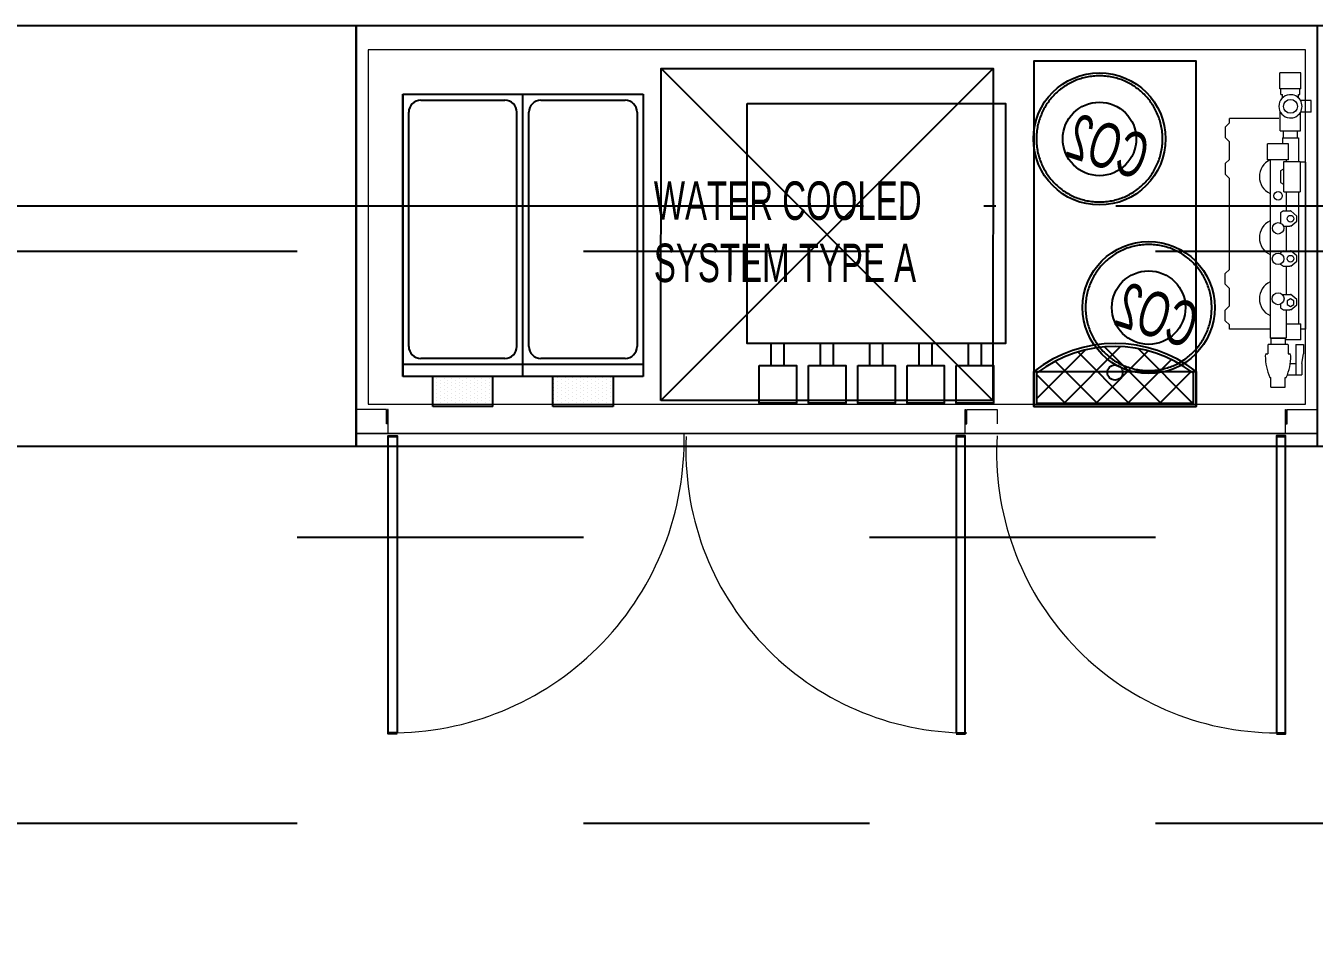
# Model space of a CAD drawing. Header units: millimetres. Extents: x 12325263 to 13848842, y -1463133 to 573208.
# Drawn here: x 12572072 to 12574217, y -844101 to -842587 of the extents above; entities that cross this region are included whole.
import ezdxf
from ezdxf.xclip import XClip

# ---------------------------------------------------------------- set-up
doc = ezdxf.new("R2010")
doc.units = ezdxf.units.MM
doc.header["$LTSCALE"] = 1000
doc.header["$XCLIPFRAME"] = 0
doc.linetypes.add('DOTE', pattern=[2.42, 2, -0.2, 0.02, -0.2])
doc.linetypes.add('HIDDEN2', pattern=[4.7625, 3.175, -1.5875])
for name, color, linetype in [('A-AXIS', 16, 'DOTE'), ('fur202301', 252, 'Continuous'), ('WALL', 5, 'Continuous'), ('WALL-SHATCH', 8, 'Continuous'), ('建筑-楼板开洞', 251, 'Continuous')]:
    doc.layers.add(name, color=color, linetype=linetype)
doc.styles.add('KA', font='ARIALN.TTF')

# ---------------------------------------------------------------- blocks, each defined once
blk = doc.blocks.new('adgshg13-A$C7F010FC0')
at = {"layer": 'WALL-SHATCH'}
h = blk.add_hatch(color=256, dxfattribs=at)
h.dxf.hatch_style = 1
h.paths.add_polyline_path([(-60384.2, -16880.9), (-763.2, 197.5), (12587.6, -13153.3), (12587.6, -157996), (-162964.9, -188820.4), (-171262.4, -180522.9), (-171262.4, -31310.9), (-150707.2, -10755.7), (-131860.1, -7980.9), (-99162.4, -7980.9), (-99162.4, -4980.9), (-76620.4, -4980.9), (-70107.7, -16880.9)], flags=16)
h.paths.add_polyline_path([(-60091.2, -16380.9), (-646.9, 646.9), (12987.6, -12987.6), (12987.6, -158331.9), (-163100.6, -189250.4), (-171662.4, -180688.6), (-171662.4, -31145.2), (-150777.9, -10260.7), (-131896.7, -7480.9), (-99562.4, -7480.9), (-99562.4, -4580.9), (-76365.6, -4580.9), (-69907.5, -16380.9)])
blk = doc.blocks.new('A$C4C7A72D3')
at = {"layer": 'WALL', "color": 1}
blk.add_blockref('adgshg13-A$C7F010FC0', (210433, 205503.6), dxfattribs=at)
blk = doc.blocks.new('qlzw')
at = {"layer": 'A-AXIS'}
blk.add_line((12411416.8, 1038989.8), (12486866.8, 1038989.8), dxfattribs=at)
blk = doc.blocks.new('asdgagFDSAFDSFAFD')
at = {"layer": 'fur202301'}
for p, q in [((-7216.6, 9647), (-7216.6, 9683.7)), ((-7195.2, 9647), (-7195.2, 9683.7)), ((-7134.6, 9647), (-7134.6, 9683.7)), ((-7113.1, 9647), (-7113.1, 9683.7)), ((-7052.6, 9647), (-7052.6, 9683.7)), ((-7031.1, 9647), (-7031.1, 9683.7)), ((-6970.5, 9647), (-6970.5, 9683.7)), ((-6949.1, 9647), (-6949.1, 9683.7)), ((-6888.5, 9647), (-6888.5, 9683.7)), ((-6867, 9647), (-6867, 9683.7))]:
    blk.add_line(p, q, dxfattribs=at)
for points in [[(-7256.8, 10083.7), (-6826.8, 10083.7), (-6826.8, 9683.7), (-7256.8, 9683.7)], [(-7236.8, 9647.1), (-7174.8, 9647.1), (-7174.8, 9584.3), (-7236.8, 9584.3)], [(-7154.8, 9647.1), (-7092.8, 9647.1), (-7092.8, 9584.3), (-7154.8, 9584.3)], [(-7072.8, 9647.1), (-7010.7, 9647.1), (-7010.7, 9584.3), (-7072.8, 9584.3)], [(-6990.7, 9647.1), (-6928.7, 9647.1), (-6928.7, 9584.3), (-6990.7, 9584.3)], [(-6908.7, 9647.1), (-6846.7, 9647.1), (-6846.7, 9584.3), (-6908.7, 9584.3)]]:
    blk.add_lwpolyline(points, close=True, dxfattribs=at)
blk = doc.blocks.new('*X1617')
at = {"color": 0}
for p, q in [((143234.375, 74618.75), (143234.375, 74618.75)), ((143237.5, 74625), (143237.5, 74625)), ((143240.625, 74618.75), (143240.625, 74618.75)), ((143243.75, 74625), (143243.75, 74625)), ((143246.875, 74618.75), (143246.875, 74618.75)), ((143250, 74625), (143250, 74625)), ((143253.125, 74618.75), (143253.125, 74618.75)), ((143256.25, 74625), (143256.25, 74625)), ((143259.375, 74618.75), (143259.375, 74618.75)), ((143262.5, 74625), (143262.5, 74625)), ((143265.625, 74618.75), (143265.625, 74618.75)), ((143268.75, 74625), (143268.75, 74625)), ((143271.875, 74618.75), (143271.875, 74618.75)), ((143275, 74625), (143275, 74625)), ((143278.125, 74618.75), (143278.125, 74618.75)), ((143281.25, 74625), (143281.25, 74625)), ((143234.375, 74606.25), (143234.375, 74606.25)), ((143234.375, 74593.75), (143234.375, 74593.75)), ((143237.5, 74612.5), (143237.5, 74612.5)), ((143237.5, 74600), (143237.5, 74600)), ((143240.625, 74606.25), (143240.625, 74606.25)), ((143240.625, 74593.75), (143240.625, 74593.75)), ((143243.75, 74612.5), (143243.75, 74612.5)), ((143243.75, 74600), (143243.75, 74600)), ((143246.875, 74606.25), (143246.875, 74606.25)), ((143246.875, 74593.75), (143246.875, 74593.75)), ((143250, 74612.5), (143250, 74612.5)), ((143250, 74600), (143250, 74600)), ((143253.125, 74606.25), (143253.125, 74606.25)), ((143253.125, 74593.75), (143253.125, 74593.75)), ((143256.25, 74612.5), (143256.25, 74612.5)), ((143256.25, 74600), (143256.25, 74600)), ((143259.375, 74606.25), (143259.375, 74606.25)), ((143259.375, 74593.75), (143259.375, 74593.75)), ((143262.5, 74612.5), (143262.5, 74612.5)), ((143262.5, 74600), (143262.5, 74600)), ((143265.625, 74606.25), (143265.625, 74606.25)), ((143265.625, 74593.75), (143265.625, 74593.75)), ((143268.75, 74612.5), (143268.75, 74612.5)), ((143268.75, 74600), (143268.75, 74600)), ((143271.875, 74606.25), (143271.875, 74606.25)), ((143271.875, 74593.75), (143271.875, 74593.75)), ((143275, 74612.5), (143275, 74612.5)), ((143275, 74600), (143275, 74600)), ((143278.125, 74606.25), (143278.125, 74606.25)), ((143278.125, 74593.75), (143278.125, 74593.75)), ((143281.25, 74612.5), (143281.25, 74612.5)), ((143281.25, 74600), (143281.25, 74600)), ((143234.375, 74581.25), (143234.375, 74581.25)), ((143237.5, 74587.5), (143237.5, 74587.5)), ((143237.5, 74575), (143237.5, 74575)), ((143240.625, 74581.25), (143240.625, 74581.25)), ((143243.75, 74587.5), (143243.75, 74587.5)), ((143243.75, 74575), (143243.75, 74575)), ((143246.875, 74581.25), (143246.875, 74581.25)), ((143250, 74587.5), (143250, 74587.5)), ((143250, 74575), (143250, 74575)), ((143253.125, 74581.25), (143253.125, 74581.25)), ((143256.25, 74587.5), (143256.25, 74587.5)), ((143256.25, 74575), (143256.25, 74575)), ((143259.375, 74581.25), (143259.375, 74581.25)), ((143262.5, 74587.5), (143262.5, 74587.5)), ((143262.5, 74575), (143262.5, 74575)), ((143265.625, 74581.25), (143265.625, 74581.25)), ((143268.75, 74587.5), (143268.75, 74587.5)), ((143268.75, 74575), (143268.75, 74575)), ((143271.875, 74581.25), (143271.875, 74581.25)), ((143275, 74587.5), (143275, 74587.5)), ((143275, 74575), (143275, 74575)), ((143278.125, 74581.25), (143278.125, 74581.25)), ((143281.25, 74587.5), (143281.25, 74587.5)), ((143281.25, 74575), (143281.25, 74575)), ((143234.375, 74568.75), (143234.375, 74568.75)), ((143234.375, 74556.25), (143234.375, 74556.25)), ((143237.5, 74562.5), (143237.5, 74562.5)), ((143237.5, 74550), (143237.5, 74550)), ((143240.625, 74568.75), (143240.625, 74568.75)), ((143240.625, 74556.25), (143240.625, 74556.25)), ((143243.75, 74562.5), (143243.75, 74562.5)), ((143243.75, 74550), (143243.75, 74550)), ((143246.875, 74568.75), (143246.875, 74568.75)), ((143246.875, 74556.25), (143246.875, 74556.25)), ((143250, 74562.5), (143250, 74562.5)), ((143250, 74550), (143250, 74550)), ((143253.125, 74568.75), (143253.125, 74568.75)), ((143253.125, 74556.25), (143253.125, 74556.25)), ((143256.25, 74562.5), (143256.25, 74562.5)), ((143256.25, 74550), (143256.25, 74550)), ((143259.375, 74568.75), (143259.375, 74568.75)), ((143259.375, 74556.25), (143259.375, 74556.25)), ((143262.5, 74562.5), (143262.5, 74562.5)), ((143262.5, 74550), (143262.5, 74550)), ((143265.625, 74568.75), (143265.625, 74568.75)), ((143265.625, 74556.25), (143265.625, 74556.25)), ((143268.75, 74562.5), (143268.75, 74562.5)), ((143268.75, 74550), (143268.75, 74550)), ((143271.875, 74568.75), (143271.875, 74568.75)), ((143271.875, 74556.25), (143271.875, 74556.25)), ((143275, 74562.5), (143275, 74562.5)), ((143275, 74550), (143275, 74550)), ((143278.125, 74568.75), (143278.125, 74568.75)), ((143278.125, 74556.25), (143278.125, 74556.25)), ((143281.25, 74562.5), (143281.25, 74562.5)), ((143281.25, 74550), (143281.25, 74550)), ((143234.375, 74543.75), (143234.375, 74543.75)), ((143234.375, 74531.25), (143234.375, 74531.25)), ((143237.5, 74537.5), (143237.5, 74537.5)), ((143240.625, 74543.75), (143240.625, 74543.75)), ((143240.625, 74531.25), (143240.625, 74531.25)), ((143243.75, 74537.5), (143243.75, 74537.5)), ((143246.875, 74543.75), (143246.875, 74543.75)), ((143246.875, 74531.25), (143246.875, 74531.25)), ((143250, 74537.5), (143250, 74537.5)), ((143253.125, 74543.75), (143253.125, 74543.75)), ((143253.125, 74531.25), (143253.125, 74531.25)), ((143256.25, 74537.5), (143256.25, 74537.5)), ((143259.375, 74543.75), (143259.375, 74543.75)), ((143259.375, 74531.25), (143259.375, 74531.25)), ((143262.5, 74537.5), (143262.5, 74537.5)), ((143265.625, 74543.75), (143265.625, 74543.75)), ((143265.625, 74531.25), (143265.625, 74531.25)), ((143268.75, 74537.5), (143268.75, 74537.5)), ((143271.875, 74543.75), (143271.875, 74543.75)), ((143271.875, 74531.25), (143271.875, 74531.25)), ((143275, 74537.5), (143275, 74537.5)), ((143278.125, 74543.75), (143278.125, 74543.75)), ((143278.125, 74531.25), (143278.125, 74531.25)), ((143281.25, 74537.5), (143281.25, 74537.5))]:
    blk.add_line(p, q, dxfattribs=at)
blk = doc.blocks.new('*X1616')
at = {"color": 0}
for p, q in [((143237.5, 74425), (143237.5, 74425)), ((143243.75, 74425), (143243.75, 74425)), ((143250, 74425), (143250, 74425)), ((143256.25, 74425), (143256.25, 74425)), ((143262.5, 74425), (143262.5, 74425)), ((143268.75, 74425), (143268.75, 74425)), ((143275, 74425), (143275, 74425)), ((143281.25, 74425), (143281.25, 74425)), ((143234.375, 74418.75), (143234.375, 74418.75)), ((143234.375, 74406.25), (143234.375, 74406.25)), ((143237.5, 74412.5), (143237.5, 74412.5)), ((143237.5, 74400), (143237.5, 74400)), ((143240.625, 74418.75), (143240.625, 74418.75)), ((143240.625, 74406.25), (143240.625, 74406.25)), ((143243.75, 74412.5), (143243.75, 74412.5)), ((143243.75, 74400), (143243.75, 74400)), ((143246.875, 74418.75), (143246.875, 74418.75)), ((143246.875, 74406.25), (143246.875, 74406.25)), ((143250, 74412.5), (143250, 74412.5)), ((143250, 74400), (143250, 74400)), ((143253.125, 74418.75), (143253.125, 74418.75)), ((143253.125, 74406.25), (143253.125, 74406.25)), ((143256.25, 74412.5), (143256.25, 74412.5)), ((143256.25, 74400), (143256.25, 74400)), ((143259.375, 74418.75), (143259.375, 74418.75)), ((143259.375, 74406.25), (143259.375, 74406.25)), ((143262.5, 74412.5), (143262.5, 74412.5)), ((143262.5, 74400), (143262.5, 74400)), ((143265.625, 74418.75), (143265.625, 74418.75)), ((143265.625, 74406.25), (143265.625, 74406.25)), ((143268.75, 74412.5), (143268.75, 74412.5)), ((143268.75, 74400), (143268.75, 74400)), ((143271.875, 74418.75), (143271.875, 74418.75)), ((143271.875, 74406.25), (143271.875, 74406.25)), ((143275, 74412.5), (143275, 74412.5)), ((143275, 74400), (143275, 74400)), ((143278.125, 74418.75), (143278.125, 74418.75)), ((143278.125, 74406.25), (143278.125, 74406.25)), ((143281.25, 74412.5), (143281.25, 74412.5)), ((143281.25, 74400), (143281.25, 74400)), ((143234.375, 74393.75), (143234.375, 74393.75)), ((143234.375, 74381.25), (143234.375, 74381.25)), ((143237.5, 74387.5), (143237.5, 74387.5)), ((143240.625, 74393.75), (143240.625, 74393.75)), ((143240.625, 74381.25), (143240.625, 74381.25)), ((143243.75, 74387.5), (143243.75, 74387.5)), ((143246.875, 74393.75), (143246.875, 74393.75)), ((143246.875, 74381.25), (143246.875, 74381.25)), ((143250, 74387.5), (143250, 74387.5)), ((143253.125, 74393.75), (143253.125, 74393.75)), ((143253.125, 74381.25), (143253.125, 74381.25)), ((143256.25, 74387.5), (143256.25, 74387.5)), ((143259.375, 74393.75), (143259.375, 74393.75)), ((143259.375, 74381.25), (143259.375, 74381.25)), ((143262.5, 74387.5), (143262.5, 74387.5)), ((143265.625, 74393.75), (143265.625, 74393.75)), ((143265.625, 74381.25), (143265.625, 74381.25)), ((143268.75, 74387.5), (143268.75, 74387.5)), ((143271.875, 74393.75), (143271.875, 74393.75)), ((143271.875, 74381.25), (143271.875, 74381.25)), ((143275, 74387.5), (143275, 74387.5)), ((143278.125, 74393.75), (143278.125, 74393.75)), ((143278.125, 74381.25), (143278.125, 74381.25)), ((143281.25, 74387.5), (143281.25, 74387.5)), ((143234.375, 74368.75), (143234.375, 74368.75)), ((143234.375, 74356.25), (143234.375, 74356.25)), ((143237.5, 74375), (143237.5, 74375)), ((143237.5, 74362.5), (143237.5, 74362.5)), ((143240.625, 74368.75), (143240.625, 74368.75)), ((143240.625, 74356.25), (143240.625, 74356.25)), ((143243.75, 74375), (143243.75, 74375)), ((143243.75, 74362.5), (143243.75, 74362.5)), ((143246.875, 74368.75), (143246.875, 74368.75)), ((143246.875, 74356.25), (143246.875, 74356.25)), ((143250, 74375), (143250, 74375)), ((143250, 74362.5), (143250, 74362.5)), ((143253.125, 74368.75), (143253.125, 74368.75)), ((143253.125, 74356.25), (143253.125, 74356.25)), ((143256.25, 74375), (143256.25, 74375)), ((143256.25, 74362.5), (143256.25, 74362.5)), ((143259.375, 74368.75), (143259.375, 74368.75)), ((143259.375, 74356.25), (143259.375, 74356.25)), ((143262.5, 74375), (143262.5, 74375)), ((143262.5, 74362.5), (143262.5, 74362.5)), ((143265.625, 74368.75), (143265.625, 74368.75)), ((143265.625, 74356.25), (143265.625, 74356.25)), ((143268.75, 74375), (143268.75, 74375)), ((143268.75, 74362.5), (143268.75, 74362.5)), ((143271.875, 74368.75), (143271.875, 74368.75)), ((143271.875, 74356.25), (143271.875, 74356.25)), ((143275, 74375), (143275, 74375)), ((143275, 74362.5), (143275, 74362.5)), ((143278.125, 74368.75), (143278.125, 74368.75)), ((143278.125, 74356.25), (143278.125, 74356.25)), ((143281.25, 74375), (143281.25, 74375)), ((143281.25, 74362.5), (143281.25, 74362.5)), ((143234.375, 74343.75), (143234.375, 74343.75)), ((143237.5, 74350), (143237.5, 74350)), ((143237.5, 74337.5), (143237.5, 74337.5)), ((143240.625, 74343.75), (143240.625, 74343.75)), ((143243.75, 74350), (143243.75, 74350)), ((143243.75, 74337.5), (143243.75, 74337.5)), ((143246.875, 74343.75), (143246.875, 74343.75)), ((143250, 74350), (143250, 74350)), ((143250, 74337.5), (143250, 74337.5)), ((143253.125, 74343.75), (143253.125, 74343.75)), ((143256.25, 74350), (143256.25, 74350)), ((143256.25, 74337.5), (143256.25, 74337.5)), ((143259.375, 74343.75), (143259.375, 74343.75)), ((143262.5, 74350), (143262.5, 74350)), ((143262.5, 74337.5), (143262.5, 74337.5)), ((143265.625, 74343.75), (143265.625, 74343.75)), ((143268.75, 74350), (143268.75, 74350)), ((143268.75, 74337.5), (143268.75, 74337.5)), ((143271.875, 74343.75), (143271.875, 74343.75)), ((143275, 74350), (143275, 74350)), ((143275, 74337.5), (143275, 74337.5)), ((143278.125, 74343.75), (143278.125, 74343.75)), ((143281.25, 74350), (143281.25, 74350)), ((143281.25, 74337.5), (143281.25, 74337.5)), ((143234.375, 74331.25), (143234.375, 74331.25)), ((143240.625, 74331.25), (143240.625, 74331.25)), ((143246.875, 74331.25), (143246.875, 74331.25)), ((143253.125, 74331.25), (143253.125, 74331.25)), ((143259.375, 74331.25), (143259.375, 74331.25)), ((143265.625, 74331.25), (143265.625, 74331.25)), ((143271.875, 74331.25), (143271.875, 74331.25)), ((143278.125, 74331.25), (143278.125, 74331.25))]:
    blk.add_line(p, q, dxfattribs=at)
blk = doc.blocks.new('asdgagFDSAFDSAFSADF')
at = {"layer": 'fur202301'}
for p, q in [((-10092.7, 9604), (-9692.7, 9604)), ((-10092.7, 9604), (-10092.7, 9134)), ((-10092.7, 9134), (-10092.7, 9604)), ((-10062.7, 9594), (-9922.7, 9594)), ((-9892.7, 9134), (-9892.7, 9604)), ((-9862.7, 9594), (-9722.7, 9594)), ((-9692.7, 9604), (-9692.7, 9134)), ((-10082.7, 9184), (-10082.7, 9574)), ((-9902.7, 9184), (-9902.7, 9574)), ((-9882.7, 9184), (-9882.7, 9574)), ((-9702.7, 9574), (-9702.7, 9184)), ((-9922.7, 9164), (-10062.7, 9164)), ((-9722.7, 9164), (-9862.7, 9164)), ((-9692.7, 9154), (-10092.7, 9154)), ((-9692.7, 9134), (-10092.7, 9134)), ((-10042.7, 9084), (-10042.7, 9134)), ((-9942.7, 9084), (-9942.7, 9134)), ((-9842.7, 9084), (-9842.7, 9134)), ((-9742.7, 9134), (-9742.7, 9084)), ((-9942.7, 9084), (-10042.7, 9084)), ((-9742.7, 9084), (-9842.7, 9084))]:
    blk.add_line(p, q, dxfattribs=at)
for centre, start, end in [((-10062.7, 9574), 90, 180), ((-9922.7, 9574), 0, 90), ((-9862.7, 9574), 90, 180), ((-9722.7, 9574), 0, 90), ((-10062.7, 9184), 180, 270), ((-9922.7, 9184), 270, 0), ((-9862.7, 9184), 180, 270), ((-9722.7, 9184), 270, 0)]:
    blk.add_arc(centre, 20, start, end, dxfattribs=at)
at = {"layer": 'fur202301', "xscale": -1, "rotation": 270}
for name, p in [('*X1617', (-84567.7, -134147.2)), ('*X1616', (-84172.6, -134149.3))]:
    blk.add_blockref(name, p, dxfattribs=at)
blk = doc.blocks.new('asdgagatr4 eatera')
at = {"layer": 'fur202301'}
h = blk.add_hatch(dxfattribs=at)
h.set_pattern_fill('ANSI37', color=256, scale=300)
h.set_pattern_definition([(45, (-1635518.047, -349980.705), (-26.5165043, 26.5165043), []), (135, (-1635518.047, -349980.705), (-26.5165043, -26.5165043), [])])
edge = h.paths.add_edge_path()
edge.add_arc((0, -689.2), 214, 52.5984, 127.4016)
edge.add_line((-130, -519.2), (-130, -570))
edge.add_line((-130, -570), (130, -570))
edge.add_line((130, -570), (130, -519.2))
for points in [[(-135, -575), (135, -575), (135, 0), (-135, 0)], [(-135, -516.7), (135, -516.7), (135, -575), (-135, -575)]]:
    blk.add_lwpolyline(points, close=True, dxfattribs=at)
blk.add_lwpolyline([(130, -519.2), (130, -570), (-130, -570), (-130, -519.2)], dxfattribs=at)
blk.add_circle((0, -518.5), 12.7, dxfattribs=at)
for radius, start, end in [(219, 51.9491, 128.0509), (214, 52.5984, 127.4016)]:
    blk.add_arc((0, -689.2), radius, start, end, dxfattribs=at)
blk = doc.blocks.new('asdgag2019061916283005623')
at = {"lineweight": 0}
for p, q in [((103.6, -7), (110.6, 0)), ((110.6, 0), (128.3, 0)), ((128.3, 0), (135.3, -7)), ((164.5, -7), (171.4, 0)), ((171.4, 0), (189.2, 0)), ((189.2, 0), (196.2, -7)), ((354.6, 0), (347.6, -7)), ((372.4, 0), (354.6, 0)), ((379.3, -7), (372.4, 0)), ((415.5, 0), (408.5, -7)), ((433.2, 0), (415.5, 0)), ((440.2, -7), (433.2, 0)), ((96.5, -7), (103.6, -7)), ((96.5, -74.5), (96.5, -7)), ((135.3, -7), (164.5, -7)), ((196.2, -7), (347.6, -7)), ((379.3, -7), (408.5, -7)), ((440.2, -7), (447.3, -7)), ((447.3, -89.3), (447.3, -7)), ((0, -76), (0, -99.6)), ((0, -76), (16.2, -76)), ((16.2, -74.2), (16.2, -76)), ((55.6, -68.5), (55.6, -70.9)), ((71.1, -70.9), (55.6, -70.9)), ((71.1, -104.3), (71.1, -71.3)), ((81.7, -76), (71.1, -76)), ((81.7, -101.1), (81.7, -74.5)), ((378.7, -74.5), (81.7, -74.5)), ((81.7, -76), (81.7, -99.6)), ((378.7, -70.4), (405.3, -70.4)), ((378.7, -105.2), (378.7, -70.4)), ((405.3, -105.2), (405.3, -70.4)), ((0, -99.6), (1.1, -99.6)), ((0, -99.6), (16.2, -99.6)), ((16.2, -99.6), (16.2, -101.4)), ((20.6, -103.3), (20.6, -127.3)), ((71.1, -104.6), (55.6, -104.6)), ((55.6, -104.6), (55.6, -107.1)), ((81.7, -99.6), (71.1, -99.6)), ((78.9, -125.8), (78.9, -99.6)), ((128.8, -101.1), (81.7, -101.1)), ((105.6, -101.1), (105.6, -125.8)), ((131.9, -92), (128.8, -96.7)), ((128.8, -96.7), (128.8, -107.3)), ((138.3, -92), (131.9, -92)), ((154.2, -96.7), (153.5, -95.5)), ((154.2, -96.7), (154.2, -107.3)), ((201.6, -101.1), (154.2, -101.1)), ((204.6, -92), (201.6, -96.7)), ((201.6, -96.7), (201.6, -107.3)), ((205.1, -92), (204.6, -92)), ((223.9, -92), (222.3, -92)), ((227, -96.7), (223.9, -92)), ((227, -96.7), (227, -107.3)), ((268, -101.1), (227, -101.1)), ((268, -96.7), (268, -96.7)), ((268, -96.7), (268, -107.3)), ((290.4, -92), (273.2, -92)), ((293.4, -96.7), (290.4, -92)), ((293.4, -96.7), (293.4, -107.3)), ((325.1, -101.1), (293.4, -101.1)), ((325.1, -97.3), (325.1, -124.5)), ((325.1, -97.3), (375.9, -97.3)), ((340.8, -92), (337.8, -96.7)), ((337.8, -96.7), (337.8, -97.3)), ((360.1, -92), (340.8, -92)), ((363.2, -96.7), (360.1, -92)), ((363.2, -96.7), (363.2, -97.3)), ((375.9, -97.3), (375.9, -124.5)), ((378.7, -101.1), (375.9, -101.1)), ((378.7, -105.2), (405.3, -105.2)), ((415.1, -95.1), (405.3, -95.1)), ((415.1, -95.1), (415.1, -121.8)), ((415.1, -96.6), (426.7, -96.6)), ((426.7, -91.4), (426.7, -125.4)), ((426.7, -91.4), (457.6, -91.4)), ((482, -95.1), (487.6, -95.1)), ((487.6, -92.5), (487.6, -95.1)), ((487.6, -92.5), (496.5, -92.5)), ((496.5, -125.8), (496.5, -91)), ((496.5, -91), (523.2, -91)), ((523.2, -125.8), (523.2, -91)), ((71.1, -117.3), (20.6, -117.3)), ((39.7, -127.3), (20.6, -127.3)), ((39.7, -108.2), (39.7, -117.3)), ((39.7, -127.3), (55.6, -130)), ((71.1, -117.3), (71.1, -130)), ((78.9, -125.8), (105.6, -125.8)), ((96.5, -133.4), (96.5, -125.8)), ((325.1, -121.8), (105.6, -121.8)), ((128.9, -108.4), (128.8, -107.3)), ((128.9, -109.1), (128.9, -108.4)), ((128.9, -109.1), (137.2, -119.2)), ((137.2, -119.2), (145.9, -119.2)), ((145.9, -119.2), (154.2, -109.1)), ((154.2, -107.3), (154.2, -108.4)), ((154.2, -109.1), (154.2, -108.4)), ((201.6, -108.4), (201.6, -107.3)), ((201.6, -109.1), (201.6, -108.4)), ((201.6, -109.1), (210, -119.2)), ((210, -119.2), (218.6, -119.2)), ((218.6, -119.2), (226.9, -109.1)), ((227, -107.3), (226.9, -108.4)), ((226.9, -109.1), (226.9, -108.4)), ((268.1, -108.4), (268, -107.3)), ((268.1, -109.1), (268.1, -108.4)), ((268.1, -109.1), (276.4, -119.2)), ((276.4, -119.2), (285, -119.2)), ((285, -119.2), (293.4, -109.1)), ((293.4, -107.3), (293.4, -108.4)), ((293.4, -109.1), (293.4, -108.4)), ((375.9, -124.5), (325.1, -124.5)), ((374.5, -133.4), (374.5, -124.5)), ((415.1, -121.8), (375.9, -121.8)), ((415.1, -120.2), (426.7, -120.2)), ((426.7, -125.4), (457.6, -125.4)), ((458, -142.7), (458, -125.4)), ((477.1, -142.7), (477.1, -125.4)), ((482, -121.8), (487.6, -121.8)), ((487.6, -121.8), (487.6, -124.3)), ((487.6, -124.3), (496.5, -124.3)), ((496.5, -125.8), (523.2, -125.8)), ((71.1, -130), (55.6, -130)), ((374.5, -133.4), (96.5, -133.4)), ((458, -142.7), (477.1, -142.7))]:
    blk.add_line(p, q, dxfattribs=at)
blk.add_lwpolyline([(137.7, -102.9), (134.5, -108.4), (137.7, -114), (144.1, -114), (147.3, -108.4), (144.1, -102.9)], close=True, dxfattribs=at)
for centre, radius in [((147.3, -87.8), 9.92), ((213.7, -87.8), 9.59), ((264.6, -87.8), 9.52), ((318.7, -87.8), 7.02), ((214, -108.4), 5.56), ((280.6, -108.4), 5.56), ((467.6, -108.4), 11.6)]:
    blk.add_circle(centre, radius, dxfattribs=at)
for centre, radius, start, end in [((147.3, -87.8), 31.1, 25.3769, 154.6231), ((248.9, -87.8), 31.1, 25.3769, 154.6231), ((350.5, -87.8), 31.1, 25.3769, 154.6231), ((52.3, -155.3), 88.8, 90, 113.9466), ((52.3, -70.2), 3.71, 27.0162, 89.9836), ((52.3, -20.3), 88.8, 246.0534, 270), ((52.3, -105.4), 3.71, 270.0164, 332.9838), ((467.6, -108.4), 19.4, 4.9493, 175.0507), ((467.6, -108.4), 19.4, 175.0507, 4.9493), ((457.6, -88.9), 2.54, 270, 297.105), ((482, -94.3), 0.762, 224.2748, 270), ((457.6, -128), 2.54, 62.895, 90), ((482, -122.5), 0.762, 90, 135.7252)]:
    blk.add_arc(centre, radius, start, end, dxfattribs=at)
blk = doc.blocks.new('asdgagCO2')
at = {"layer": 'fur202301', "linetype": 'HIDDEN2'}
blk.add_circle((0, 0), 105, dxfattribs=at)
at = {"layer": 'fur202301', "style": 'KA', "width": 0.75}
blk.add_text('CO2', height=75, dxfattribs=at).set_placement((-83.8, -44.9))
blk = doc.blocks.new('asdgagBCOOL_SANMIGUEL')
at = {"layer": 'fur202301'}
for p, q in [((0, -78), (432, -510)), ((432, -78), (0, -510))]:
    blk.add_line(p, q, dxfattribs=at)
blk.add_lwpolyline([(0, -510), (0, -78), (432, -78), (432, -510)], close=True, dxfattribs=at)
at = {"layer": 'fur202301', "style": 'KA', "width": 0.75}
for s, p in [('WATER COOLED', (-9.3, -274.9)), ('SYSTEM TYPE A', (-9.3, -355.9))]:
    blk.add_text(s, height=50, dxfattribs=at).set_placement(p)
blk = doc.blocks.new('*U1626')
blk.add_lwpolyline([(375, -700), (1000, -700), (1000, 0), (375, 0)], close=True)
blk = doc.blocks.new('*U1628')
at = {"layer": 'fur202301', "linetype": 'ByBlock', "lineweight": 9}
for p, q in [((-71687.1, 172740.9), (-73247.1, 172740.9)), ((-73247.1, 172740.9), (-73247.1, 172150.9)), ((-71687.1, 172150.9), (-71687.1, 172740.9)), ((-73247.1, 172150.9), (-71687.1, 172150.9)), ((-71667.1, 172101.9), (-73267.1, 172101.9)), ((-73267.1, 172101.9), (-71667.1, 172101.9))]:
    blk.add_line(p, q, dxfattribs=at)
at = {"layer": 'fur202301', "lineweight": 25}
blk.add_lwpolyline([(-73267.1, 172080.9), (-71667.1, 172080.9), (-71667.1, 172780.9), (-73267.1, 172780.9)], close=True, dxfattribs=at)
at = {"layer": 'fur202301', "linetype": 'ByBlock', "lineweight": 9}
for points in [[(-73267.1, 172101.9), (-73213.8, 172101.9), (-73213.8, 172141.9), (-73215.1, 172141.9), (-73215.1, 172117.9), (-73216.5, 172117.9), (-73216.5, 172141.9), (-73267.1, 172141.9), (-73267.1, 172117.9)], [(-72200.3, 172101.9), (-72253.6, 172101.9), (-72253.6, 172141.9), (-72252.3, 172141.9), (-72252.3, 172117.9), (-72250.9, 172117.9), (-72250.9, 172141.9), (-72200.3, 172141.9), (-72200.3, 172117.9)], [(-71667.1, 172101.9), (-71720.5, 172101.9), (-71720.5, 172141.9), (-71719.1, 172141.9), (-71719.1, 172117.9), (-71717.8, 172117.9), (-71717.8, 172141.9), (-71667.1, 172141.9), (-71667.1, 172117.9)]]:
    blk.add_lwpolyline(points, dxfattribs=at)
at = {"layer": 'fur202301', "lineweight": 25}
for points in [[(-73199.1, 171602.3), (-73213.8, 171602.3), (-73213.8, 172098.3), (-73199.1, 172098.3), (-73199.1, 172097.3), (-73213.1, 172097.3), (-73199.1, 172097.3), (-73199.1, 171603.7), (-73212.8, 171603.7)], [(-72268.3, 171602.3), (-72253.6, 171602.3), (-72253.6, 172098.3), (-72268.3, 172098.3), (-72268.3, 172097.3), (-72254.4, 172097.3), (-72268.3, 172097.3), (-72268.3, 171603.7), (-72254.6, 171603.7)], [(-71735.2, 171602.3), (-71720.5, 171602.3), (-71720.5, 172098.3), (-71735.2, 172098.3), (-71735.2, 172097.3), (-71721.2, 172097.3), (-71735.2, 172097.3), (-71735.2, 171603.7), (-71721.5, 171603.7)]]:
    blk.add_lwpolyline(points, dxfattribs=at)
at = {"layer": 'fur202301', "linetype": 'ByBlock', "lineweight": 9}
for centre, radius, start, end in [((-73209.1, 172091.4), 487.8, 271.1649, 1.2393), ((-72248.6, 172073.4), 469.8, 177.0814, 269.7456), ((-71734.3, 172070.7), 467, 176.6025, 269.893)]:
    blk.add_arc(centre, radius, start, end, dxfattribs=at)
blk = doc.blocks.new('sdfgsdffhg')
at = {"layer": 'fur202301'}
blk.add_lwpolyline([(-9086.6, 30770), (-5036.5, 30770), (-5036.5, 31469.9), (-9086.6, 31469.9)], close=True, dxfattribs=at)
for centre, radius in [((-7224.4, 31281.6, 7.8), 110), ((-7224.4, 31281.6, 7.8), 61.2), ((-7142.5, 31000.8, 7.8), 110), ((-7142.5, 31000.8, 7.8), 61.2)]:
    blk.add_circle(centre, radius, dxfattribs=at)
for name, p in [('*U1626', (-9461.6, 31469.9)), ('*U1628', (64805.6, -141310.9)), ('asdgagatr4 eatera', (-7198.5, 31411.2)), ('asdgagFDSAFDSAFSADF', (1708.6, 21752.1)), ('asdgagFDSAFDSFAFD', (-554, 21257.1))]:
    blk.add_blockref(name, p, dxfattribs=at)
at = {"layer": 'fur202301', "extrusion": (6.72959e-09, 8.63564e-09, 1), "xscale": 1.279069783908366, "yscale": 1.279069783908366, "zscale": 1.279069783908366, "rotation": 359.9871003855778}
blk.add_blockref('asdgagBCOOL_SANMIGUEL', (-7954.1, 31498.5, 7.8), dxfattribs=at)
at = {"layer": 'fur202301', "extrusion": (-8.63564e-09, -6.72959e-09, 1), "xscale": -0.9999999999999998, "rotation": 342.1932965325177}
for p in [(-7224.4, 31281.6, 7.8), (-7142.5, 31000.8, 7.8)]:
    blk.add_blockref('asdgagCO2', p, dxfattribs=at)
at = {"layer": 'fur202301', "rotation": 90}
blk.add_blockref('asdgag2019061916283005623', (-7014.9, 30868.2), dxfattribs=at)

msp = doc.modelspace()

# ---------------------------------------------------------------- block references
ref = msp.add_blockref('A$C4C7A72D3', (12385714.9, -906209.5), dxfattribs=dict(rotation=350.041249254255))
XClip(ref).set_block_clipping_path([(223442.8584877662, 85923.1187333744), (220542.7961432356, 85923.1422391906), (220542.8579492103, 89292.823275506), (211526.9150355905, 89292.8101311298), (210631.4331447985, 94392.8080583527), (206113.3685902953, 94392.8025418455), (206001.4315187763, 95030.3127344656), (204376.2826588508, 94744.9613686837), (203364.4570056833, 100506.9030052917), (197947.3947122637, 99555.7482674252), (192482.3428474721, 130679.4765393781), (190118.7804593667, 130264.4504016289), (191623.4071957469, 121695.6427078634), (177046.6486519482, 119136.2011700841), (175707.6223907359, 126760.8483765714), (173902.988371335, 128026.4039125028), (169528.3854461554, 127258.2903269802), (169070.0967394859, 129868.3614864857), (163308.2517458182, 128856.6693391807), (163766.52659606, 126246.6171700556), (159679.1795131005, 125528.9180921423), (170669.6888374612, 62935.797914044), (167222.1989369914, 62330.4650948944), (167939.7759490944, 58243.6808593175), (171386.9528796654, 58848.2912487988), (172857.0656793863, 50477.0032648193), (165962.5026008021, 49266.4230898353), (168037.7813034765, 37447.1796448426), (140649.9584970828, 32638.2390106404), (115387.9799239188, 28202.5781787895), (95598.7254695911, 140907.4332163476), (226939.476109907, 163968.8668500402), (240128.6952811591, 88852.8973128139)])

# ---------------------------------------------------------------- next in the draw order: hatches: boundary and pattern name
at = {"layer": '建筑-楼板开洞'}
h = msp.add_hatch(dxfattribs=at)
h.set_pattern_fill('DASH', color=256, scale=500)
h.set_pattern_definition([(0, (0, 0), (476.25, 476.25), [476.25, -476.25])])
h.paths.add_polyline_path([(12597696.7, -842386.8), (12590696.8, -842386.9), (12590697.1, -843986.8), (12595796.8, -843986.9), (12595797.1, -849736.9), (12588796.8, -849736.8), (12588796.8, -851936.8), (12564896.8, -851936.8), (12564896.8, -816186.8), (12568846.8, -816186.8), (12568846.8, -816040), (12568846.8, -807536.8), (12574696.8, -807536.8), (12574696.8, -810386.8), (12575896.8, -810386.8), (12579055.2, -810386.8), (12580496.9, -811828.2), (12580696.9, -819086.9), (12595696.9, -819086.7), (12595696.9, -812786.8), (12597696.7, -812786.8)])

# ---------------------------------------------------------------- next in the draw order: block references
at = {"color": 2}
msp.add_blockref('qlzw', (133430, -1881876.5), dxfattribs=at)

# ---------------------------------------------------------------- next in the draw order: block references
msp.add_blockref('sdfgsdffhg', (12581083.9, -874056.8, 0))

doc.saveas('drawing.dxf')
